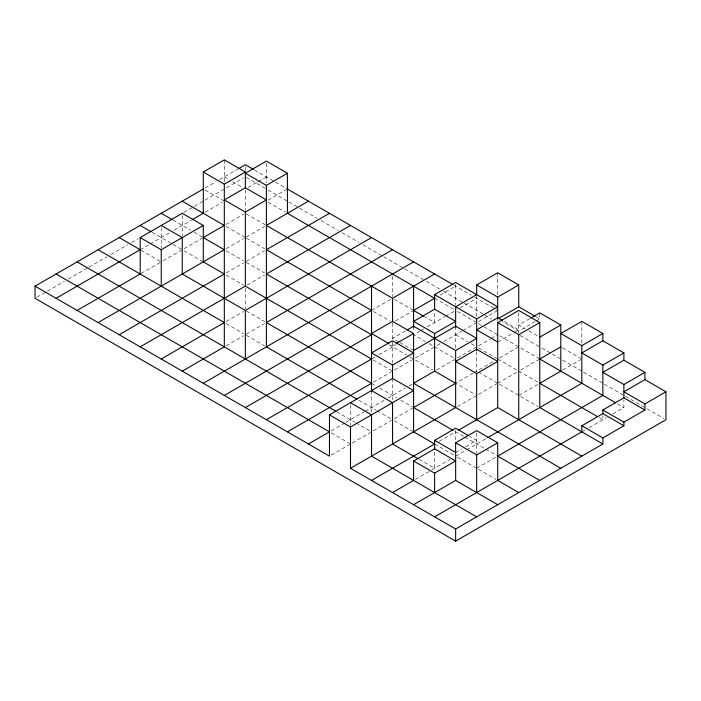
<?xml version="1.0" encoding="UTF-8"?>
<svg xmlns="http://www.w3.org/2000/svg" width="701" height="701" viewBox="0 0 701 701"><rect width="100%" height="100%" fill="white"/><g stroke="black" fill="none" stroke-linecap="round" stroke-linejoin="round"><path stroke-width="0.53" stroke-dasharray="3.5 2.63" d="M205.121 187.964L216.092 181.629M219.746 179.517L238.033 168.959M36.943 297.198L46.415 291.73M47.361 291.178L64.413 281.338M68.207 279.147L88.098 267.668M89.045 267.116L107.043 256.724M110.837 254.542L127.889 244.693M131.674 242.502L138.307 238.682M183.776 212.429L225.459 188.359M226.405 187.815L243.457 177.966M140.2 249.722L149.339 244.447M150.259 243.922L170.369 232.303M174.032 230.191L191.399 220.167M205.121 212.245L222.489 202.212M248.093 187.43L257.241 182.155M258.152 181.629L266.38 176.88M141.111 273.478L160.319 262.393M163.061 260.807L181.349 250.257M184.091 248.671L202.379 238.112M226.151 224.39L243.519 214.357M268.211 200.1L286.499 189.542M226.151 248.671L243.519 238.638M246.261 237.052L264.549 226.493M226.151 272.952L243.519 262.919M246.261 261.342L264.549 250.783M247.181 285.097L264.549 275.064M226.151 321.522L243.519 311.489M226.151 345.803L243.519 335.77M246.261 334.184L264.549 323.634M371.53 310.429L390.729 299.345M395.303 320.988L412.679 310.964M440.105 295.121L455.65 286.148M405.362 330.968L392.56 338.355L398.957 342.053M394.391 344.585L392.56 345.646L390.729 344.585M375.184 356.888L371.53 359L391.649 370.61M378.847 354.776L396.214 344.743M419.987 331.021L413.59 334.719L425.481 341.58M420.907 330.495L423.649 328.909M427.303 326.797L444.679 316.764M445.591 316.239L454.739 310.964M460.224 307.792L476.68 298.293M373.361 382.229L391.649 371.67M394.391 370.084L412.679 359.525M415.421 357.939L433.709 347.389M440.105 343.692L434.62 346.855L454.739 358.474M443.759 341.58L462.047 331.021M462.967 330.495L475.769 323.1M478.511 321.522L496.799 310.964M331.301 430.791L345.015 422.878M345.926 422.344L364.213 411.785M365.133 411.259L384.332 400.175M387.986 398.063L405.362 388.03M409.016 385.918L412.679 383.806M436.451 370.084L454.739 359.525M457.481 357.939L475.769 347.389M478.511 345.803L490.393 338.942M491.313 338.408L496.799 335.244M529.711 318.666L518.74 325.001L525.137 328.699M497.71 342L513.255 333.028M514.166 332.502L518.74 329.856L503.195 320.883M535.196 321.575L518.74 331.074L502.284 321.575M536.116 321.04L539.77 318.929L539.77 312.865M331.301 455.072L349.589 444.522M352.331 442.936L370.619 432.377M373.361 430.791L391.649 420.232M394.391 418.655L412.679 408.096M473.026 373.256L455.65 383.281L475.769 394.9M473.937 372.722L494.056 361.111M499.541 357.939L517.829 347.389M457.481 406.51L475.769 395.951M478.511 394.365L496.799 383.806M497.71 383.281L517.829 371.67M520.571 370.084L538.859 359.525M439.194 441.35L455.65 431.851L463.878 436.6M518.74 395.425L538.859 383.806M562.631 370.084L580.919 359.525M455.65 452.487L462.047 448.798M465.709 446.686L476.68 440.351L469.363 436.127M415.421 479.361L430.966 470.389M431.877 469.854L450.165 459.295M455.65 456.132L465.709 450.322M466.621 449.797L486.739 438.186M476.68 468.277L496.799 456.658M581.83 431.851L585.484 429.739M589.147 427.628L606.514 417.594M612.919 413.897L623.89 407.561L623.89 400.008M536.116 316.817L539.77 318.929M254.489 170.01L274.608 181.629M275.519 182.155L287.41 189.016M453.819 285.097L471.195 295.121M474.849 297.233L494.967 308.852M495.879 309.378L497.71 310.429M562.631 347.915L580.919 358.474M528.799 330.811L539.77 337.146M246.296 177.423L267.134 189.454M268.089 190.006L287.98 201.485M288.926 202.037L317.343 218.44M321.137 220.631L338.189 230.471M341.974 232.662L359.026 242.502M362.811 244.693L382.711 256.18M383.657 256.724L403.548 268.211M404.495 268.755L425.341 280.794M426.287 281.338L439.545 288.996M443.339 291.178L463.23 302.666M464.176 303.218L484.067 314.696M485.013 315.248L491.646 319.078M520.063 335.481L540.909 347.512M541.855 348.064L551.328 353.532M552.274 354.075L561.746 359.543M562.693 360.095L582.584 371.583M583.539 372.126L603.43 383.613M604.376 384.157L646.059 408.219M647.005 408.771L664.057 418.611M224.32 176.88L228.894 179.517M232.548 181.629L242.607 187.43M268.211 202.212L285.579 212.245M434.62 298.293L454.739 309.903M457.481 311.489L475.769 322.048M478.511 323.634L483.077 326.272M483.997 326.797L497.71 334.719M499.541 335.77L538.859 358.474M617.493 403.872L623.89 407.561M205.121 190.076L224.32 201.161M246.261 213.831L266.38 225.442M394.391 299.345L413.59 310.429M423.649 316.239L434.62 322.574L434.62 311.27M455.65 334.719L467.541 341.58M471.195 343.692L475.769 346.329M478.511 347.915L496.799 358.474M497.71 359L517.829 370.61M518.74 371.144L538.859 382.755M599.206 417.594L602.86 419.706L602.86 415.658M226.151 226.493L245.35 237.586M246.261 238.112L264.549 248.671M373.361 311.489L389.817 320.988M429.135 343.692L433.709 346.329M478.511 372.196L496.799 382.755M499.541 384.341L517.829 394.9M520.571 396.477L537.939 406.51M399.877 342.579L413.59 350.5M173.121 220.167L190.488 230.191M194.151 232.303L203.29 237.586M226.151 250.783L243.519 260.807M246.261 262.393L264.549 272.952M388.906 344.743L406.273 354.776M409.936 356.888L412.679 358.474M415.421 360.051L432.789 370.084M152.091 232.303L172.201 243.922M173.121 244.447L182.26 249.722M184.091 250.783L203.29 261.867M226.151 275.064L243.519 285.097M141.111 250.257L160.319 261.342M246.261 310.964L264.549 321.522M371.53 383.281L376.104 385.918M379.758 388.03L397.134 398.063M400.788 400.175L412.679 407.036M464.789 437.126L484.908 448.745M485.819 449.271L496.799 455.606M226.151 323.634L243.519 333.658M246.261 335.244L264.549 345.803M358.728 400.175L376.104 410.208M377.015 410.733L391.649 419.18M394.391 420.766L412.679 431.317M434.62 443.987L454.739 455.606M457.481 457.183L475.769 467.742M478.511 469.328L495.879 479.361M336.787 411.785L355.074 422.344M355.985 422.878L370.619 431.317M419.075 459.295L434.62 468.277L434.62 451.006M331.301 432.903L349.589 443.461M581.83 321.356L581.83 343.946M518.74 312.593L518.74 333.177M497.71 272.794L497.71 295.375M497.71 317.719L497.71 321.04M476.68 294.648L476.68 317.492M476.68 351.429L476.68 371.819M476.68 432.789L476.68 453.24M455.65 284.659L455.65 305.066M455.65 326.219L455.65 349.168M455.65 430.353L455.65 441.095M413.59 326.219L413.59 331.678M392.56 276.168L392.56 296.672M392.56 323.117L392.56 362.96M392.56 378.426L392.56 400.148M371.53 390.571L371.53 412.293M350.5 404.88L350.5 425.525M266.38 163.254L266.38 182.751M245.35 166.759L245.35 170.807M245.35 189.962L245.35 210.528M245.35 288.304L245.35 308.817M224.32 159.881L224.32 182.689M182.26 215.444L182.26 235.799M161.23 227.588L161.23 247.944"/><path stroke-width="1.05" d="M192.319 219.632L203.29 213.297L203.29 172.017L224.32 159.881L245.35 172.017L245.35 188.394M665.95 391.78L644.92 403.925L623.89 391.78L644.92 379.644L665.95 391.78L665.95 419.706L455.65 541.119L35.05 298.293L35.05 286.148L203.29 189.016M238.953 168.433L245.35 164.735L253.578 169.484M203.29 172.017L224.32 184.161L245.35 172.017M77.11 310.429L140.2 274.012L140.2 237.586L182.26 213.297L203.29 225.442L203.29 261.867L224.32 274.012L119.17 334.719M56.08 298.293L140.2 249.722L119.17 237.586M287.41 173.235L266.38 161.09L245.35 173.235L266.38 185.371L287.41 173.235L287.41 213.297L434.62 298.293L413.59 310.429L423.649 316.239M140.2 237.586L161.23 249.722L203.29 225.442M245.35 212.088L266.38 199.943L245.35 187.798L224.32 199.943L245.35 212.088L245.35 286.394M98.14 322.574L224.32 249.722L203.29 237.586L224.32 225.442L182.26 201.161M308.44 201.161L266.38 225.442L392.56 298.293L434.62 274.012M329.47 213.297L266.38 249.722L371.53 310.429L224.32 395.425M140.2 346.855L245.35 286.148L371.53 359L266.38 419.706M350.5 225.442L266.38 274.012L371.53 334.719L245.35 407.561M161.23 359L224.32 322.574L98.14 249.722M161.23 225.442L182.26 237.586L182.26 274.012L245.35 310.429L371.53 237.586M182.26 371.144L224.32 346.855L224.32 184.161M392.56 249.722L266.38 322.574L371.53 383.281L287.41 431.851M203.29 383.281L413.59 261.867M434.62 294.648L455.65 282.503L497.71 306.793L476.68 318.929L434.62 294.648L434.62 309.22L413.59 321.356L434.62 333.501L455.65 321.356L434.62 309.22M455.65 327.525L455.65 306.793L476.68 294.648L476.68 284.939L497.71 272.794L518.74 284.939L518.74 306.793L498.621 318.403M407.193 329.908L413.59 326.219L455.65 350.5L476.68 338.355L455.65 326.219L413.59 350.5M396.214 343.534L413.59 333.501L413.59 431.851L434.62 443.987L371.53 480.413M476.68 284.939L497.71 297.075L518.74 284.939M392.56 365.072L413.59 352.927L392.56 340.782L371.53 352.927L392.56 365.072L392.56 378.426L329.47 414.852L329.47 456.132L35.05 286.148M581.83 456.132L497.71 407.561L497.71 322.574L518.74 310.429L539.77 322.574L539.77 407.561L602.86 443.987L602.86 437.923L623.89 425.779L623.89 422.133L644.92 409.997L644.92 403.925M308.44 443.987L329.47 431.851L56.08 274.012M452.907 430.265L413.59 407.561L455.65 383.281L434.62 371.144L413.59 383.281L560.8 468.277M530.631 318.14L539.77 312.865L560.8 325.001L560.8 371.144L539.77 383.281L597.375 416.543M329.47 414.852L350.5 426.988L413.59 390.571L392.56 378.426M497.71 322.574L518.74 334.719L539.77 322.574M476.68 373.572L497.71 361.427L476.68 349.282L455.65 361.427L476.68 373.572L476.68 419.706M539.77 337.146L560.8 325.001M350.5 426.988L350.5 468.277L455.65 407.561L455.65 350.5M560.8 346.855L539.77 359L615.662 402.812M602.86 333.501L581.83 321.356L560.8 333.501L581.83 345.646L602.86 333.501L602.86 340.782L581.83 352.927L602.86 365.072L623.89 352.927L623.89 360.209L602.86 372.354L623.89 384.498L644.92 372.354L644.92 379.644M392.56 492.558L413.59 480.413L413.59 460.986L434.62 448.85L434.62 440.351L455.65 428.206L468.452 435.593M458.393 430.265L497.71 407.561M413.59 504.694L455.65 480.413L455.65 442.778L476.68 430.633L497.71 442.778L497.71 480.413L518.74 492.558M487.651 437.652L581.83 383.281L581.83 345.646M413.59 460.986L434.62 473.131L455.65 460.986L434.62 448.85M455.65 442.778L476.68 454.914L497.71 442.778M434.62 516.839L581.83 431.851L581.83 425.779L602.86 413.634L602.86 409.997L623.89 397.853L644.92 409.997M350.5 468.277L455.65 528.983L602.86 443.987M602.86 340.782L623.89 352.927M623.89 360.209L644.92 372.354M518.74 306.793L535.196 316.291M287.41 189.016L452.907 284.562M502.284 320.357L497.71 317.719L476.68 329.856L497.71 342M602.86 409.997L623.89 422.133M602.86 413.634L623.89 425.779M581.83 425.779L602.86 437.923M413.59 333.501L392.56 321.356L371.53 333.501L388.906 343.534M161.23 213.297L172.201 219.632M140.2 225.442L151.171 231.777M539.77 480.413L497.71 456.132L602.86 395.425L602.86 365.072M371.53 390.571L392.56 402.707L392.56 443.987L418.164 458.769M434.62 440.351L455.65 452.487M356.897 399.123L266.38 346.855L266.38 185.371M350.5 402.707L371.53 414.852L371.53 456.132L476.68 516.839M77.11 261.867L335.867 411.259M455.65 480.413L497.71 504.694M623.89 384.498L623.89 397.853M518.74 334.719L518.74 419.706M497.71 297.075L497.71 318.929M476.68 318.929L476.68 350.377M476.68 454.914L476.68 492.558M455.65 528.983L455.65 541.119M434.62 333.501L434.62 371.144M434.62 473.131L434.62 492.558M413.59 286.148L413.59 327.525M392.56 298.293L392.56 322.031M371.53 286.148L371.53 391.176M245.35 310.429L245.35 359M161.23 249.722L161.23 286.148"/></g></svg>
